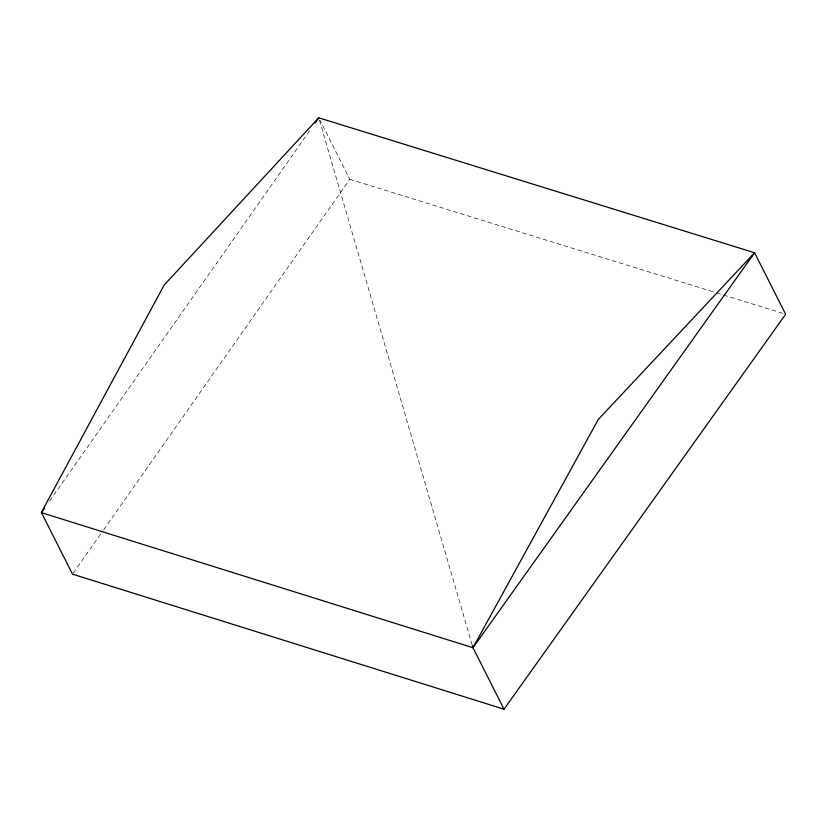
<?xml version="1.0" encoding="UTF-8"?>
<svg xmlns="http://www.w3.org/2000/svg" width="827" height="827" viewBox="0 0 827 827"><rect width="100%" height="100%" fill="white"/><g stroke="black" fill="none" stroke-linecap="round" stroke-linejoin="round"><path stroke-width="0.62" stroke-dasharray="4.13 3.1" d="M49.589 501.048L310.611 129.415M73.241 573.08L102.899 530.851M103.644 529.797L349.821 179.283L319.915 120.08M349.821 179.283L715.479 292.52M716.709 292.903L783.19 313.485M319.48 120.277L471.886 643.995"/><path stroke-width="1.24" d="M44.41 508.429L41.443 512.647L472.972 647.717L598.252 419.496L754.586 252.762L785.65 314.25L504.025 709.204L72.497 574.134L41.35 512.471L164.16 285.067L318.767 117.796L754.586 252.762L472.972 647.717L504.025 709.204M315.056 123.078L318.767 117.796M472.248 645.236L472.972 647.717"/></g></svg>
